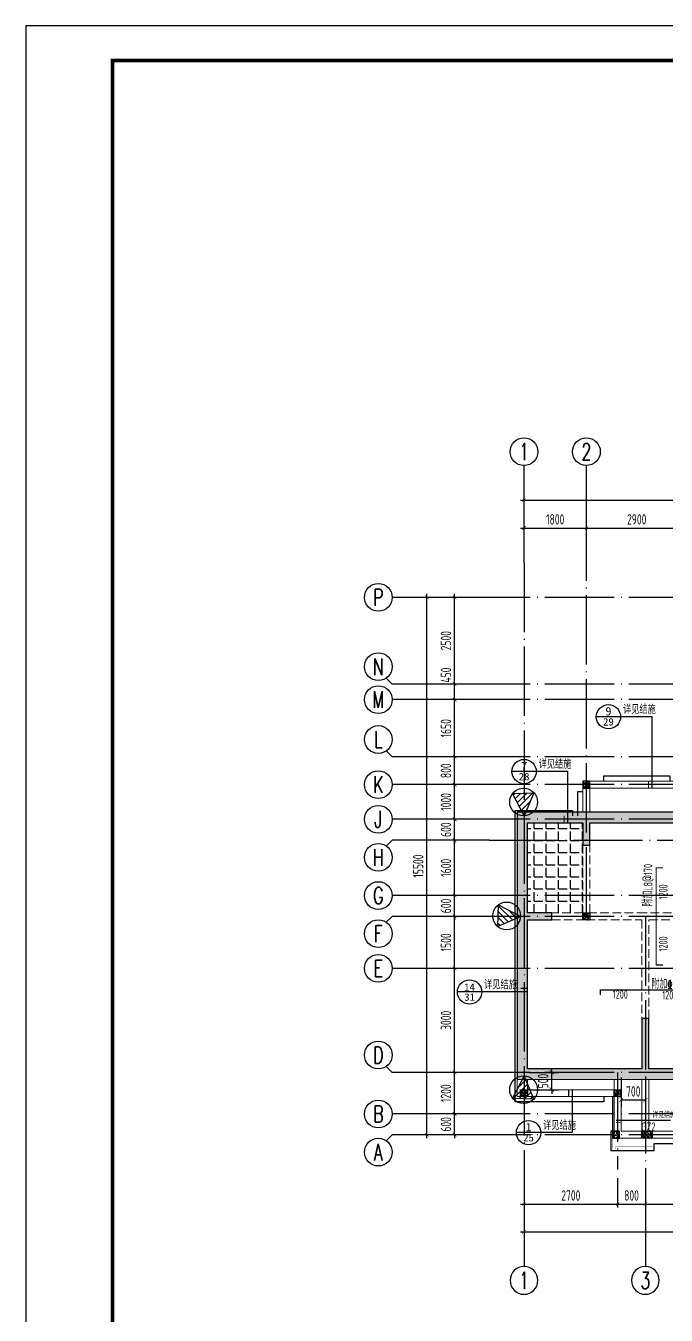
# Model space of a CAD drawing. Extents: x -461650 to 361314, y 245336 to 769729.
# Drawn here: x -27258 to -8794, y 698895 to 736083 of the extents above; entities that cross this region are included whole.
import ezdxf
from ezdxf.enums import TextEntityAlignment as Align

# ---------------------------------------------------------------- set-up
doc = ezdxf.new("R2010")
doc.units = 0
doc.header["$LTSCALE"] = 1000
doc.linetypes.add('DASH', pattern=[0.35, 0.25, -0.1])
doc.linetypes.add('DOTE', pattern=[2.42, 2, -0.2, 0.02, -0.2])
doc.layers.get('0').update_dxf_attribs({"linetype": 'CONTINUOUS'})
doc.layers.get('DEFPOINTS').update_dxf_attribs({"linetype": 'CONTINUOUS'})
for name, color, linetype in [('-TK', 7, 'CONTINUOUS'), ('A-AXIS', 1, 'CONTINUOUS'), ('A-DOTE', 10, 'DOTE'), ('AXIS_NUM', 7, 'CONTINUOUS'), ('DIM_IDEN', 67, 'CONTINUOUS'), ('PUB_TEXT', 2, 'CONTINUOUS'), ('ROOF', 183, 'CONTINUOUS'), ('S-B板填充', 251, 'CONTINUOUS'), ('S-B板配筋', 6, 'CONTINUOUS'), ('S-B板配筋号', 7, 'CONTINUOUS'), ('S-L主梁线', 4, 'DASH'), ('S-Q墙填充', 252, 'CONTINUOUS'), ('S-Q墙实线', 6, 'CONTINUOUS'), ('S-Q墙标注', 3, 'CONTINUOUS'), ('S-X详图标注', 3, 'CONTINUOUS'), ('S-Y一般标注', 3, 'CONTINUOUS'), ('S-构造柱', 212, 'CONTINUOUS'), ('S-构造柱编号', 130, 'CONTINUOUS'), ('看线', 251, 'CONTINUOUS')]:
    doc.layers.add(name, color=color, linetype=linetype)
doc.layers.add('配箍校核', color=34, linetype='CONTINUOUS', plot=False)
doc.styles.add('_TCH_AXIS', font='COMPLEX', dxfattribs={"bigfont": 'GBCBIG'})
doc.styles.add('_TCH_LABEL', font='simhei.ttf')
doc.styles.add('TSSD_Axis', font='complex.shx', dxfattribs={"width": 0.7, "bigfont": 'hztxt.shx'})
doc.styles.add('TSSD_DIMENSION', font='Tssdeng.shx', dxfattribs={"width": 0.7, "bigfont": 'tssdchn.shx'})
doc.styles.add('TSSD_REIN', font='tssdeng.shx', dxfattribs={"width": 0.7, "height": 300, "bigfont": 'tssdchn.shx'})
doc.styles.add('结构文字', font='zstxt.shx', dxfattribs={"width": 0.7, "bigfont": 'zshz.shx'})
doc.dimstyles.new('STRUCK', dxfattribs={"dimtxt": 400, "dimasz": 121, "dimexe": 200, "dimexo": 150, "dimgap": 115, "dimtad": 1, "dimdec": 0, "dimdsep": 46, "dimtxsty": '结构文字', "dimblk": 'ARCHTICK', "dimcen": 400, "dimclrd": 3, "dimclre": 3, "dimclrt": 7, "dimadec": 0, "dimazin": 0, "dimtfac": 1, "dimtdec": 0, "dimtix": 1, "dimtmove": 2, "dimatfit": 3, "dimldrblk": '_DIMX', "dimfxl": 0, "dimtolj": 1, "dimtzin": 0, "dimarcsym": 0})
doc.dimstyles.new('TSSD_100_100', dxfattribs={"dimtxt": 300, "dimasz": 100, "dimexe": 100, "dimexo": 250, "dimgap": 100, "dimtad": 1, "dimdec": 0, "dimzin": 0, "dimdsep": 46, "dimtxsty": 'TSSD_DIMENSION', "dimblk": 'ARCHTICK', "dimcen": 0, "dimdle": 100, "dimclrt": 7, "dimadec": 0, "dimazin": 0, "dimtfac": 1, "dimtdec": 0, "dimtix": 1, "dimtmove": 2, "dimatfit": 3, "dimldrblk": 'ARCHTICK', "dimfxl": 0, "dimtolj": 1, "dimtzin": 0, "dimarcsym": 0})

# ---------------------------------------------------------------- blocks, each defined once
blk = doc.blocks.new('A1')
blk.add_lwpolyline([(0, 59400), (0, 0), (84100, 0), (84100, 59400)], close=True)
at = {"const_width": 100}
blk.add_lwpolyline([(2500, 58400), (2500, 1000), (83100, 1000), (83100, 58400)], close=True, dxfattribs=at)
blk = doc.blocks.new('ts_axno')
at = {"color": 0, "linetype": 'ByBlock', "lineweight": -2}
blk.add_circle((0, 0), 0.5, dxfattribs=at)
at = {"color": 0, "linetype": 'ByBlock', "lineweight": -2, "style": 'TSSD_Axis', "width": 0.7}
blk.add_attdef('A', text='', height=0.6, dxfattribs=at).set_placement((0, 0), align=Align.MIDDLE_CENTER)
blk = doc.blocks.new('_ArchTick')
at = {"color": 0, "linetype": 'ByBlock', "const_width": 0.15}
blk.add_lwpolyline([(-0.5, -0.5), (0.5, 0.5)], dxfattribs=at)
blk = doc.blocks.new('*D1621')
at = {"layer": 'DEFPOINTS', "color": 0}
for p in [(6400, 22100), (4600, 21100), (6400, 21100)]:
    blk.add_point(p, dxfattribs=at)
at = {"layer": 'S-Y一般标注', "color": 0, "lineweight": -2}
for p, q in [((4500, 22100), (6500, 22100)), ((4600, 21350), (4600, 22200)), ((6400, 21350), (6400, 22200))]:
    blk.add_line(p, q, dxfattribs=at)
at = {"layer": 'S-Y一般标注', "color": 0, "lineweight": -2, "xscale": 100, "yscale": 100, "zscale": 100, "rotation": 180}
blk.add_blockref('_ArchTick', (4600, 22100), dxfattribs=at)
at = {"layer": 'S-Y一般标注', "color": 0, "lineweight": -2, "xscale": 100, "yscale": 100, "zscale": 100}
blk.add_blockref('_ArchTick', (6400, 22100), dxfattribs=at)
at = {"layer": 'S-Y一般标注', "color": 7, "insert": (5500, 22350), "char_height": 300, "attachment_point": 5, "style": 'TSSD_DIMENSION'}
blk.add_mtext('\\A1;1800', dxfattribs=at)
blk = doc.blocks.new('*D1622')
at = {"layer": 'DEFPOINTS', "color": 0}
for p in [(9300, 22100), (6400, 21100), (9300, 21100)]:
    blk.add_point(p, dxfattribs=at)
at = {"layer": 'S-Y一般标注', "color": 0, "lineweight": -2}
for p, q in [((6300, 22100), (9400, 22100)), ((6400, 21350), (6400, 22200)), ((9300, 21350), (9300, 22200))]:
    blk.add_line(p, q, dxfattribs=at)
at = {"layer": 'S-Y一般标注', "color": 0, "lineweight": -2, "xscale": 100, "yscale": 100, "zscale": 100, "rotation": 180}
blk.add_blockref('_ArchTick', (6400, 22100), dxfattribs=at)
at = {"layer": 'S-Y一般标注', "color": 0, "lineweight": -2, "xscale": 100, "yscale": 100, "zscale": 100}
blk.add_blockref('_ArchTick', (9300, 22100), dxfattribs=at)
at = {"layer": 'S-Y一般标注', "color": 7, "insert": (7850, 22350), "char_height": 300, "attachment_point": 5, "style": 'TSSD_DIMENSION'}
blk.add_mtext('\\A1;2900', dxfattribs=at)
blk = doc.blocks.new('*D1643')
at = {"layer": 'DEFPOINTS', "color": 0}
for p in [(54600, 22900), (4600, 21100), (54600, 21100)]:
    blk.add_point(p, dxfattribs=at)
at = {"layer": 'S-Y一般标注', "color": 0, "lineweight": -2}
for p, q in [((4500, 22900), (54700, 22900)), ((4600, 21350), (4600, 23000)), ((54600, 21350), (54600, 23000))]:
    blk.add_line(p, q, dxfattribs=at)
at = {"layer": 'S-Y一般标注', "color": 0, "lineweight": -2, "xscale": 100, "yscale": 100, "zscale": 100, "rotation": 180}
blk.add_blockref('_ArchTick', (4600, 22900), dxfattribs=at)
at = {"layer": 'S-Y一般标注', "color": 0, "lineweight": -2, "xscale": 100, "yscale": 100, "zscale": 100}
blk.add_blockref('_ArchTick', (54600, 22900), dxfattribs=at)
at = {"layer": 'S-Y一般标注', "color": 7, "insert": (29600, 23150), "char_height": 300, "attachment_point": 5, "style": 'TSSD_DIMENSION'}
blk.add_mtext('\\A1;50000', dxfattribs=at)
blk = doc.blocks.new('*D1644')
at = {"layer": 'DEFPOINTS', "color": 0}
for p in [(2600, 5200), (3600, 5200), (3600, 4600)]:
    blk.add_point(p, dxfattribs=at)
at = {"layer": 'S-Y一般标注', "color": 0, "lineweight": -2}
for p, q in [((2600, 5200), (2600, 5300)), ((3350, 5200), (2500, 5200)), ((2600, 4600), (2600, 5200)), ((3350, 4600), (2500, 4600)), ((2600, 4600), (2600, 4500))]:
    blk.add_line(p, q, dxfattribs=at)
at = {"layer": 'S-Y一般标注', "color": 0, "lineweight": -2, "xscale": 100, "yscale": 100, "zscale": 100}
for p, rotation in [((2600, 5200), 270), ((2600, 4600), 90)]:
    blk.add_blockref('_ArchTick', p, dxfattribs=dict(at, rotation=rotation))
at = {"layer": 'S-Y一般标注', "color": 7, "insert": (2350, 4900), "char_height": 300, "attachment_point": 5, "rotation": 90, "style": 'TSSD_DIMENSION'}
blk.add_mtext('\\A1;600', dxfattribs=at)
blk = doc.blocks.new('*D1645')
at = {"layer": 'DEFPOINTS', "color": 0}
for p in [(2600, 10900), (3600, 10900), (3600, 9400)]:
    blk.add_point(p, dxfattribs=at)
at = {"layer": 'S-Y一般标注', "color": 0, "lineweight": -2}
for p, q in [((3350, 10900), (2500, 10900)), ((2600, 9300), (2600, 11000)), ((3350, 9400), (2500, 9400))]:
    blk.add_line(p, q, dxfattribs=at)
at = {"layer": 'S-Y一般标注', "color": 0, "lineweight": -2, "xscale": 100, "yscale": 100, "zscale": 100}
for p, rotation in [((2600, 10900), 90), ((2600, 9400), 270)]:
    blk.add_blockref('_ArchTick', p, dxfattribs=dict(at, rotation=rotation))
at = {"layer": 'S-Y一般标注', "color": 7, "insert": (2350, 10150), "char_height": 300, "attachment_point": 5, "rotation": 90, "style": 'TSSD_DIMENSION'}
blk.add_mtext('\\A1;1500', dxfattribs=at)
blk = doc.blocks.new('*D1646')
at = {"layer": 'DEFPOINTS', "color": 0}
for p in [(2600, 11500), (3600, 11500), (3600, 10900)]:
    blk.add_point(p, dxfattribs=at)
at = {"layer": 'S-Y一般标注', "color": 0, "lineweight": -2}
for p, q in [((2600, 11500), (2600, 11600)), ((3350, 11500), (2500, 11500)), ((2600, 10900), (2600, 11500)), ((3350, 10900), (2500, 10900)), ((2600, 10900), (2600, 10800))]:
    blk.add_line(p, q, dxfattribs=at)
at = {"layer": 'S-Y一般标注', "color": 0, "lineweight": -2, "xscale": 100, "yscale": 100, "zscale": 100}
for p, rotation in [((2600, 11500), 270), ((2600, 10900), 90)]:
    blk.add_blockref('_ArchTick', p, dxfattribs=dict(at, rotation=rotation))
at = {"layer": 'S-Y一般标注', "color": 7, "insert": (2350, 11200), "char_height": 300, "attachment_point": 5, "rotation": 90, "style": 'TSSD_DIMENSION'}
blk.add_mtext('\\A1;600', dxfattribs=at)
blk = doc.blocks.new('*D1647')
at = {"layer": 'DEFPOINTS', "color": 0}
for p in [(2600, 13100), (3600, 13100), (3600, 11500)]:
    blk.add_point(p, dxfattribs=at)
at = {"layer": 'S-Y一般标注', "color": 0, "lineweight": -2}
for p, q in [((3350, 13100), (2500, 13100)), ((2600, 11400), (2600, 13200)), ((3350, 11500), (2500, 11500))]:
    blk.add_line(p, q, dxfattribs=at)
at = {"layer": 'S-Y一般标注', "color": 0, "lineweight": -2, "xscale": 100, "yscale": 100, "zscale": 100}
for p, rotation in [((2600, 13100), 90), ((2600, 11500), 270)]:
    blk.add_blockref('_ArchTick', p, dxfattribs=dict(at, rotation=rotation))
at = {"layer": 'S-Y一般标注', "color": 7, "insert": (2350, 12300), "char_height": 300, "attachment_point": 5, "rotation": 90, "style": 'TSSD_DIMENSION'}
blk.add_mtext('\\A1;1600', dxfattribs=at)
blk = doc.blocks.new('*D1648')
at = {"layer": 'DEFPOINTS', "color": 0}
for p in [(2600, 13700), (3600, 13700), (3600, 13100)]:
    blk.add_point(p, dxfattribs=at)
at = {"layer": 'S-Y一般标注', "color": 0, "lineweight": -2}
for p, q in [((2600, 13700), (2600, 13800)), ((3350, 13700), (2500, 13700)), ((2600, 13100), (2600, 13700)), ((3350, 13100), (2500, 13100)), ((2600, 13100), (2600, 13000))]:
    blk.add_line(p, q, dxfattribs=at)
at = {"layer": 'S-Y一般标注', "color": 0, "lineweight": -2, "xscale": 100, "yscale": 100, "zscale": 100}
for p, rotation in [((2600, 13700), 270), ((2600, 13100), 90)]:
    blk.add_blockref('_ArchTick', p, dxfattribs=dict(at, rotation=rotation))
at = {"layer": 'S-Y一般标注', "color": 7, "insert": (2350, 13400), "char_height": 300, "attachment_point": 5, "rotation": 90, "style": 'TSSD_DIMENSION'}
blk.add_mtext('\\A1;600', dxfattribs=at)
blk = doc.blocks.new('*D1649')
at = {"layer": 'DEFPOINTS', "color": 0}
for p in [(2600, 14700), (3600, 14700), (3600, 13700)]:
    blk.add_point(p, dxfattribs=at)
at = {"layer": 'S-Y一般标注', "color": 0, "lineweight": -2}
for p, q in [((3350, 14700), (2500, 14700)), ((2600, 13600), (2600, 14800)), ((3350, 13700), (2500, 13700))]:
    blk.add_line(p, q, dxfattribs=at)
at = {"layer": 'S-Y一般标注', "color": 0, "lineweight": -2, "xscale": 100, "yscale": 100, "zscale": 100}
for p, rotation in [((2600, 14700), 90), ((2600, 13700), 270)]:
    blk.add_blockref('_ArchTick', p, dxfattribs=dict(at, rotation=rotation))
at = {"layer": 'S-Y一般标注', "color": 7, "insert": (2350, 14200), "char_height": 300, "attachment_point": 5, "rotation": 90, "style": 'TSSD_DIMENSION'}
blk.add_mtext('\\A1;1000', dxfattribs=at)
blk = doc.blocks.new('*D1650')
at = {"layer": 'DEFPOINTS', "color": 0}
for p in [(1800, 20100), (3600, 20100), (3600, 4600)]:
    blk.add_point(p, dxfattribs=at)
at = {"layer": 'S-Y一般标注', "color": 0, "lineweight": -2}
for p, q in [((3350, 20100), (1700, 20100)), ((1800, 4500), (1800, 20200)), ((3350, 4600), (1700, 4600))]:
    blk.add_line(p, q, dxfattribs=at)
at = {"layer": 'S-Y一般标注', "color": 0, "lineweight": -2, "xscale": 100, "yscale": 100, "zscale": 100}
for p, rotation in [((1800, 20100), 90), ((1800, 4600), 270)]:
    blk.add_blockref('_ArchTick', p, dxfattribs=dict(at, rotation=rotation))
at = {"layer": 'S-Y一般标注', "color": 7, "insert": (1550, 12350), "char_height": 300, "attachment_point": 5, "rotation": 90, "style": 'TSSD_DIMENSION'}
blk.add_mtext('\\A1;15500', dxfattribs=at)
blk = doc.blocks.new('*D1651')
at = {"layer": 'DEFPOINTS', "color": 0}
for p in [(2600, 15500), (3600, 15500), (3600, 14700)]:
    blk.add_point(p, dxfattribs=at)
at = {"layer": 'S-Y一般标注', "color": 0, "lineweight": -2}
for p, q in [((3350, 15500), (2500, 15500)), ((2600, 14600), (2600, 15600)), ((3350, 14700), (2500, 14700))]:
    blk.add_line(p, q, dxfattribs=at)
at = {"layer": 'S-Y一般标注', "color": 0, "lineweight": -2, "xscale": 100, "yscale": 100, "zscale": 100}
for p, rotation in [((2600, 15500), 90), ((2600, 14700), 270)]:
    blk.add_blockref('_ArchTick', p, dxfattribs=dict(at, rotation=rotation))
at = {"layer": 'S-Y一般标注', "color": 7, "insert": (2350, 15100), "char_height": 300, "attachment_point": 5, "rotation": 90, "style": 'TSSD_DIMENSION'}
blk.add_mtext('\\A1;800', dxfattribs=at)
blk = doc.blocks.new('*D1652')
at = {"layer": 'DEFPOINTS', "color": 0}
for p in [(2600, 17600), (3600, 17600), (3600, 17150)]:
    blk.add_point(p, dxfattribs=at)
at = {"layer": 'S-Y一般标注', "color": 0, "lineweight": -2}
for p, q in [((3350, 17600), (2500, 17600)), ((2600, 17050), (2600, 17700)), ((3350, 17150), (2500, 17150))]:
    blk.add_line(p, q, dxfattribs=at)
at = {"layer": 'S-Y一般标注', "color": 0, "lineweight": -2, "xscale": 100, "yscale": 100, "zscale": 100}
for p, rotation in [((2600, 17600), 90), ((2600, 17150), 270)]:
    blk.add_blockref('_ArchTick', p, dxfattribs=dict(at, rotation=rotation))
at = {"layer": 'S-Y一般标注', "color": 7, "insert": (2350, 17858), "char_height": 300, "attachment_point": 5, "rotation": 90, "style": 'TSSD_DIMENSION'}
blk.add_mtext('\\A1;450', dxfattribs=at)
blk = doc.blocks.new('*D1653')
at = {"layer": 'DEFPOINTS', "color": 0}
for p in [(2600, 20100), (3600, 20100), (3600, 17600)]:
    blk.add_point(p, dxfattribs=at)
at = {"layer": 'S-Y一般标注', "color": 0, "lineweight": -2}
for p, q in [((3350, 20100), (2500, 20100)), ((2600, 17500), (2600, 20200)), ((3350, 17600), (2500, 17600))]:
    blk.add_line(p, q, dxfattribs=at)
at = {"layer": 'S-Y一般标注', "color": 0, "lineweight": -2, "xscale": 100, "yscale": 100, "zscale": 100}
for p, rotation in [((2600, 20100), 90), ((2600, 17600), 270)]:
    blk.add_blockref('_ArchTick', p, dxfattribs=dict(at, rotation=rotation))
at = {"layer": 'S-Y一般标注', "color": 7, "insert": (2350, 18850), "char_height": 300, "attachment_point": 5, "rotation": 90, "style": 'TSSD_DIMENSION'}
blk.add_mtext('\\A1;2500', dxfattribs=at)
blk = doc.blocks.new('*D1654')
at = {"layer": 'DEFPOINTS', "color": 0}
for p in [(2600, 6400), (3600, 6400), (3600, 5200)]:
    blk.add_point(p, dxfattribs=at)
at = {"layer": 'S-Y一般标注', "color": 0, "lineweight": -2}
for p, q in [((3350, 6400), (2500, 6400)), ((2600, 5100), (2600, 6500)), ((3350, 5200), (2500, 5200))]:
    blk.add_line(p, q, dxfattribs=at)
at = {"layer": 'S-Y一般标注', "color": 0, "lineweight": -2, "xscale": 100, "yscale": 100, "zscale": 100}
for p, rotation in [((2600, 6400), 90), ((2600, 5200), 270)]:
    blk.add_blockref('_ArchTick', p, dxfattribs=dict(at, rotation=rotation))
at = {"layer": 'S-Y一般标注', "color": 7, "insert": (2350, 5800), "char_height": 300, "attachment_point": 5, "rotation": 90, "style": 'TSSD_DIMENSION'}
blk.add_mtext('\\A1;1200', dxfattribs=at)
blk = doc.blocks.new('*D1655')
at = {"layer": 'DEFPOINTS', "color": 0}
for p in [(2600, 9400), (3600, 9400), (3600, 6400)]:
    blk.add_point(p, dxfattribs=at)
at = {"layer": 'S-Y一般标注', "color": 0, "lineweight": -2}
for p, q in [((3350, 9400), (2500, 9400)), ((2600, 6300), (2600, 9500)), ((3350, 6400), (2500, 6400))]:
    blk.add_line(p, q, dxfattribs=at)
at = {"layer": 'S-Y一般标注', "color": 0, "lineweight": -2, "xscale": 100, "yscale": 100, "zscale": 100}
for p, rotation in [((2600, 9400), 90), ((2600, 6400), 270)]:
    blk.add_blockref('_ArchTick', p, dxfattribs=dict(at, rotation=rotation))
at = {"layer": 'S-Y一般标注', "color": 7, "insert": (2350, 7900), "char_height": 300, "attachment_point": 5, "rotation": 90, "style": 'TSSD_DIMENSION'}
blk.add_mtext('\\A1;3000', dxfattribs=at)
blk = doc.blocks.new('*D1660')
at = {"layer": 'DEFPOINTS', "color": 0}
for p in [(7300, 3600), (8100, 3600), (8100, 2600)]:
    blk.add_point(p, dxfattribs=at)
at = {"layer": 'S-Y一般标注', "color": 0, "lineweight": -2}
for p, q in [((7300, 3350), (7300, 2500)), ((8100, 3350), (8100, 2500)), ((7200, 2600), (8200, 2600))]:
    blk.add_line(p, q, dxfattribs=at)
at = {"layer": 'S-Y一般标注', "color": 0, "lineweight": -2, "xscale": 100, "yscale": 100, "zscale": 100, "rotation": 180}
blk.add_blockref('_ArchTick', (7300, 2600), dxfattribs=at)
at = {"layer": 'S-Y一般标注', "color": 0, "lineweight": -2, "xscale": 100, "yscale": 100, "zscale": 100}
blk.add_blockref('_ArchTick', (8100, 2600), dxfattribs=at)
at = {"layer": 'S-Y一般标注', "color": 7, "insert": (7700, 2850), "char_height": 300, "attachment_point": 5, "style": 'TSSD_DIMENSION'}
blk.add_mtext('\\A1;800', dxfattribs=at)
blk = doc.blocks.new('*D1661')
at = {"layer": 'DEFPOINTS', "color": 0}
for p in [(8100, 3600), (13900, 3600), (13900, 2600)]:
    blk.add_point(p, dxfattribs=at)
at = {"layer": 'S-Y一般标注', "color": 0, "lineweight": -2}
for p, q in [((8100, 3350), (8100, 2500)), ((13900, 3350), (13900, 2500)), ((8000, 2600), (14000, 2600))]:
    blk.add_line(p, q, dxfattribs=at)
at = {"layer": 'S-Y一般标注', "color": 0, "lineweight": -2, "xscale": 100, "yscale": 100, "zscale": 100, "rotation": 180}
blk.add_blockref('_ArchTick', (8100, 2600), dxfattribs=at)
at = {"layer": 'S-Y一般标注', "color": 0, "lineweight": -2, "xscale": 100, "yscale": 100, "zscale": 100}
blk.add_blockref('_ArchTick', (13900, 2600), dxfattribs=at)
at = {"layer": 'S-Y一般标注', "color": 7, "insert": (11000, 2850), "char_height": 300, "attachment_point": 5, "style": 'TSSD_DIMENSION'}
blk.add_mtext('\\A1;5800', dxfattribs=at)
blk = doc.blocks.new('*D1672')
at = {"layer": 'DEFPOINTS', "color": 0}
for p in [(4600, 3600), (54600, 3600), (54600, 1800)]:
    blk.add_point(p, dxfattribs=at)
at = {"layer": 'S-Y一般标注', "color": 0, "lineweight": -2}
for p, q in [((4600, 3350), (4600, 1700)), ((54600, 3350), (54600, 1700)), ((4500, 1800), (54700, 1800))]:
    blk.add_line(p, q, dxfattribs=at)
at = {"layer": 'S-Y一般标注', "color": 0, "lineweight": -2, "xscale": 100, "yscale": 100, "zscale": 100, "rotation": 180}
blk.add_blockref('_ArchTick', (4600, 1800), dxfattribs=at)
at = {"layer": 'S-Y一般标注', "color": 0, "lineweight": -2, "xscale": 100, "yscale": 100, "zscale": 100}
blk.add_blockref('_ArchTick', (54600, 1800), dxfattribs=at)
at = {"layer": 'S-Y一般标注', "color": 7, "insert": (29600, 2050), "char_height": 300, "attachment_point": 5, "style": 'TSSD_DIMENSION'}
blk.add_mtext('\\A1;50000', dxfattribs=at)
blk = doc.blocks.new('*D1674')
at = {"layer": 'DEFPOINTS', "color": 0}
for p in [(4600, 3600), (7300, 3600), (7300, 2600)]:
    blk.add_point(p, dxfattribs=at)
at = {"layer": 'S-Y一般标注', "color": 0, "lineweight": -2}
for p, q in [((4600, 3350), (4600, 2500)), ((7300, 3350), (7300, 2500)), ((4500, 2600), (7400, 2600))]:
    blk.add_line(p, q, dxfattribs=at)
at = {"layer": 'S-Y一般标注', "color": 0, "lineweight": -2, "xscale": 100, "yscale": 100, "zscale": 100, "rotation": 180}
blk.add_blockref('_ArchTick', (4600, 2600), dxfattribs=at)
at = {"layer": 'S-Y一般标注', "color": 0, "lineweight": -2, "xscale": 100, "yscale": 100, "zscale": 100}
blk.add_blockref('_ArchTick', (7300, 2600), dxfattribs=at)
at = {"layer": 'S-Y一般标注', "color": 7, "insert": (5950, 2850), "char_height": 300, "attachment_point": 5, "style": 'TSSD_DIMENSION'}
blk.add_mtext('\\A1;2700', dxfattribs=at)
blk = doc.blocks.new('*D1690')
at = {"layer": 'DEFPOINTS', "color": 0}
for p in [(2600, 17150), (3600, 17150), (3600, 15500)]:
    blk.add_point(p, dxfattribs=at)
at = {"layer": 'S-Y一般标注', "color": 0, "lineweight": -2}
for p, q in [((3350, 17150), (2500, 17150)), ((2600, 15400), (2600, 17250)), ((3350, 15500), (2500, 15500))]:
    blk.add_line(p, q, dxfattribs=at)
at = {"layer": 'S-Y一般标注', "color": 0, "lineweight": -2, "xscale": 100, "yscale": 100, "zscale": 100}
for p, rotation in [((2600, 17150), 90), ((2600, 15500), 270)]:
    blk.add_blockref('_ArchTick', p, dxfattribs=dict(at, rotation=rotation))
at = {"layer": 'S-Y一般标注', "color": 7, "insert": (2350, 16325), "char_height": 300, "attachment_point": 5, "rotation": 90, "style": 'TSSD_DIMENSION'}
blk.add_mtext('\\A1;1650', dxfattribs=at)
blk = doc.blocks.new('20210803.08135812')
at = {"color": 30, "const_width": 8}
blk.add_lwpolyline([(2800, 500), (2800, 200), (2900, 200), (2900, 250), (3950, 250), (3950, 500)], dxfattribs=at)
at = {"layer": '看线', "color": 202, "ltscale": 0.5}
for points in [[(2550, 10800), (2550, 10950), (4450, 10950), (4450, 10800)], [(1800, 9800), (1800, 10500), (1950, 10500)], [(2800, 1700), (2800, 700)], [(4000, 350), (8600, 350)]]:
    blk.add_lwpolyline(points, dxfattribs=at)
at = {"layer": '看线', "color": 201}
for points in [[(2550, 1700), (2550, 1550), (0, 1550), (0, 9950), (1650, 9950), (1650, 9800)], [(2800, 700), (2750, 700), (2750, 150), (4000, 150), (4000, 350)]]:
    blk.add_lwpolyline(points, dxfattribs=at)
blk = doc.blocks.new('20210807.15313460')
at = {"layer": 'S-Q墙填充', "ltscale": 0.5}
h = blk.add_hatch(dxfattribs=at)
h.set_pattern_fill('ARMORED', color=252, scale=30, style=0)
h.set_pattern_definition([(50, (11951.9, 28771.39), (215.17805, -18.82564), [22.5, -247.5]), (355, (11951.9, 28771.4), (-41.6254, 225.65764), [18, -198]), (100.4514, (11969.82, 28769.82), (173.5528, 206.83186), [19.12206, -210.34263]), (46.1842, (11951.9, 28831.4), (320.1723, -49.6557), [33.75, -371.25]), (96.6356, (11978.57, 28827.25), (280.3988, 292.2354), [28.6831, -315.5139]), (351.1842, (11951.9, 28831.4), (280.3986, 292.2356), [27, -297]), (21, (11981.9, 28816.39), (179.07212, -120.78567), [22.5, -247.5]), (326, (11981.9, 28816.4), (72.9946, 217.545), [18, -198]), (71.4514, (11996.82, 28806.32), (252.0668, 96.75915), [19.12206, -210.34263]), (37.5, (11951.89, 28771.39), (3.647957, 99.868156), [0, -195.6, 0, -201, 0, -198.75]), (7.5, (11951.89, 28771.39), (78.92086, 118.32351), [0, -114.6, 0, -191.1, 0, -75.75]), (327.5, (11884.99, 28771.39), (160.14673, -6.76646), [0, -75, 0, -234, 0, -310.5]), (317.5, (11855, 28771.39), (174.95585, 30.0315), [0, -97.5, 0, -155.4, 0, -220.5]), (45, (11951.9, 28771.39), (-106.06602, 106.06602), [])])
h.paths.add_polyline_path([(111216, 66240), (109616, 66240), (109216, 66240), (106316, 66240), (105866, 66240), (104966, 66240), (104516, 66240), (103016, 66240), (103016, 67040), (103016, 68040), (102366, 68040), (100716, 68038), (100116, 68041), (100115, 68290), (96916, 68290), (96916, 68040), (96316, 68040), (94716, 68040), (94016, 68040), (94016, 67040), (94016, 66240), (81316, 66240), (80866, 66240), (79966, 66240), (79516, 66240), (78016, 66240), (78016, 67040), (78016, 68040), (77366, 68040), (75715, 68040), (75116, 68040), (75116, 68290), (71916, 68290), (71916, 68040), (71316, 68040), (69716, 68040), (69016, 68040), (69016, 67040), (69016, 66240), (60816, 66240), (60816, 63240), (60816, 60640), (60816, 58540), (63616, 58540), (70116, 58539), (70116, 57340), (71166, 57340), (73516, 57340), (75866, 57340), (76916, 57340), (76916, 58440), (82516, 58440), (83416, 58440), (86016, 58440), (88616, 58440), (89516, 58440), (95116, 58440), (95116, 57440), (96166, 57440), (98516, 57440), (100866, 57440), (101916, 57440), (101916, 58540), (107516, 58540), (108416, 58540), (111216, 58540)])
h.paths.add_polyline_path([(64616, 58840), (64616, 60290), (64416, 60290), (64416, 58840), (63616, 58840), (61116, 58840), (61116, 60640), (61116, 63140), (61816, 63140), (61816, 63340), (61116, 63340), (61116, 65940), (61516, 65940), (62416, 65940), (62716, 65940), (62716, 65290), (62916, 65290), (62916, 65940), (65616, 65940), (65616, 63140), (65816, 63140), (65816, 65940), (66166, 65940), (67066, 65940), (67416, 65940), (67416, 65140), (67616, 65140), (67616, 65940), (69316, 65940), (69316, 67040), (69316, 67740), (69716, 67740), (71316, 67740), (72016, 67740), (72016, 66540), (72216, 66540), (72216, 67840), (72216, 67990), (74816, 67990), (74816, 67840), (74816, 66540), (75016, 66540), (75016, 67740), (75715, 67740), (77366, 67740), (77716, 67740), (77716, 67040), (77716, 65940), (79416, 65940), (79416, 65140), (79616, 65140), (79616, 65940), (79966, 65940), (80866, 65940), (81216, 65940), (81216, 63140), (81416, 63140), (81416, 65940), (84116, 65940), (84116, 63140), (84316, 63140), (84316, 65940), (84616, 65940), (85616, 65940), (85916, 65940), (85916, 65940), (86116, 65940), (86116, 65940), (86416, 65940), (87416, 65940), (87716, 65940), (87716, 63139), (87916, 63139), (87916, 65940), (90616, 65940), (90616, 63140), (90816, 63140), (90816, 65940), (91166, 65940), (92066, 65940), (92416, 65940), (92416, 65140), (92616, 65140), (92616, 65940), (94316, 65940), (94316, 67040), (94316, 67740), (94716, 67740), (96316, 67740), (97016, 67740), (97016, 66540), (97216, 66540), (97216, 67990), (99816, 67990), (99816, 66540), (100016, 66540), (100016, 67740), (100716, 67740), (102366, 67740), (102716, 67740), (102716, 67040), (102716, 65940), (104416, 65940), (104416, 65140), (104616, 65140), (104616, 65940), (104966, 65940), (105866, 65940), (106216, 65940), (106216, 63140), (106416, 63140), (106416, 65940), (109116, 65940), (109116, 65290), (109316, 65290), (109316, 65940), (109616, 65940), (110516, 65940), (110916, 65940), (110916, 63340), (110216, 63340), (110216, 63140), (110916, 63140), (110916, 60640), (110916, 58840), (108416, 58840), (107616, 58840), (107616, 60290), (107416, 60290), (107416, 58840), (101916, 58840), (101916, 59090), (101616, 59090), (101616, 58740), (101616, 57740), (100866, 57740), (98516, 57740), (96166, 57740), (95416, 57740), (95416, 58740), (95416, 59090), (95116, 59090), (95116, 58740), (89616, 58740), (89616, 60290), (89416, 60290), (89416, 58740), (88616, 58740), (86016, 58740), (83416, 58740), (82616, 58740), (82616, 60290), (82416, 60290), (82416, 58740), (76916, 58739), (76916, 59090), (76616, 59090), (76616, 58739), (76616, 57640), (75866, 57640), (73516, 57640), (71166, 57640), (70416, 57640), (70416, 58739), (70416, 59090), (70116, 59090), (70116, 58839)], flags=16)
at = {"layer": 'S-L主梁线', "linetype": 'ByBlock', "lineweight": 18}
for p, q in [((62716, 67140), (62716, 66240)), ((65716, 67140), (62716, 67140)), ((62916, 66940), (65616, 66940)), ((62916, 66240), (62916, 66940)), ((60816, 58540), (60816, 58040)), ((61116, 58540), (61116, 58240)), ((63616, 58540), (63616, 56840)), ((63816, 57040), (63816, 58540)), ((64416, 58540), (64416, 57040)), ((64616, 57040), (64616, 58540)), ((60816, 58040), (63616, 58040)), ((61116, 58240), (63616, 58240)), ((64416, 57040), (63816, 57040)), ((70116, 57040), (64616, 57040)), ((63616, 56840), (64516, 56840)), ((64516, 56840), (70416, 56840))]:
    blk.add_line(p, q, dxfattribs=at)
at = {"layer": 'S-L主梁线', "linetype": 'DASH', "lineweight": 18}
for p, q in [((62716, 65290), (62716, 63340)), ((62916, 63340), (62916, 65290)), ((62716, 63340), (61816, 63340)), ((64516, 63340), (62916, 63340)), ((65616, 63340), (64516, 63340)), ((61816, 63140), (62816, 63140)), ((62816, 63140), (64416, 63140)), ((64416, 63140), (64416, 60290)), ((64616, 63140), (65616, 63140)), ((64616, 60290), (64616, 63140))]:
    blk.add_line(p, q, dxfattribs=at)
at = {"layer": 'S-Q墙实线'}
for points in [[(69016, 66240), (60816, 66240), (60816, 58540), (70116, 58539)], [(70116, 58839), (64616, 58840), (64616, 60290), (64416, 60290), (64416, 58840), (63716, 58840), (63616, 58840), (61116, 58840), (61116, 63140), (61816, 63140), (61816, 63340), (61116, 63340), (61116, 65940), (62716, 65940), (62716, 65290), (62916, 65290), (62916, 65940), (65616, 65940)]]:
    blk.add_lwpolyline(points, dxfattribs=at)
blk = doc.blocks.new('20210730.02141516')
at = {"layer": 'S-构造柱'}
h = blk.add_hatch(dxfattribs=at)
h.set_pattern_fill('ARMORED', color=256, scale=15, angle=-90, style=0)
h.set_pattern_definition([(320, (-154189.41, 3278673.45), (-9.4128202, -107.5890274), [11.25, -123.75]), (265, (-154189.41, 3278673.45), (112.82882, 20.8127), [9, -99]), (10.4514, (-154190.19, 3278664.49), (103.4159313, -86.7764073), [9.5610285, -105.1713168]), (316.1842, (-154159.41, 3278673.45), (-24.827852, -160.0861573), [16.875, -185.625]), (6.6356, (-154161.48, 3278660.11), (146.117681, -140.199406), [14.341543, -157.75695]), (261.1842, (-154159.41, 3278673.45), (146.11779, -140.199292), [13.5, -148.5]), (291, (-154166.91, 3278658.45), (-60.3928336, -89.5360578), [11.25, -123.75]), (236, (-154166.91, 3278658.45), (108.7725068, -36.4972998), [9, -99]), (341.4514, (-154171.94, 3278650.99), (48.3795745, -126.0333943), [9.5610285, -105.1713168]), (307.5, (-154189.41, 3278673.454), (49.93407807, -1.8239783), [0, -97.8, 0, -100.5, 0, -99.375]), (277.5, (-154189.41, 3278673.454), (59.1617568, -39.4604306), [0, -57.3, 0, -95.55, 0, -37.875]), (237.5, (-154189.41, 3278706.904), (-3.38323076, -80.07336543), [0, -37.5, 0, -117, 0, -155.25]), (227.5, (-154189.41, 3278721.904), (15.0157473, -87.4779254), [0, -48.75, 0, -77.7, 0, -110.25]), (315, (-154189.41, 3278673.454), (53.0330086, 53.0330086), [])])
h.paths.add_polyline_path([(200, 200), (200, 0), (0, 0), (0, 200)])
blk.add_lwpolyline([(200, 200), (200, 0), (0, 0), (0, 200)], close=True, dxfattribs=at)
blk = doc.blocks.new('20210809.18224761')
at = {"layer": 'S-构造柱'}
h = blk.add_hatch(dxfattribs=at)
h.set_pattern_fill('ARMORED', color=256, scale=15, angle=-90, style=0)
h.set_pattern_definition([(320, (-154189.41, 3278673.45), (-9.4128202, -107.5890274), [11.25, -123.75]), (265, (-154189.41, 3278673.45), (112.82882, 20.8127), [9, -99]), (10.4514, (-154190.19, 3278664.49), (103.4159313, -86.7764073), [9.5610285, -105.1713168]), (316.1842, (-154159.41, 3278673.45), (-24.827852, -160.0861573), [16.875, -185.625]), (6.6356, (-154161.48, 3278660.11), (146.117681, -140.199406), [14.341543, -157.75695]), (261.1842, (-154159.41, 3278673.45), (146.11779, -140.199292), [13.5, -148.5]), (291, (-154166.91, 3278658.45), (-60.3928336, -89.5360578), [11.25, -123.75]), (236, (-154166.91, 3278658.45), (108.7725068, -36.4972998), [9, -99]), (341.4514, (-154171.94, 3278650.99), (48.3795745, -126.0333943), [9.5610285, -105.1713168]), (307.5, (-154189.41, 3278673.454), (49.93407807, -1.8239783), [0, -97.8, 0, -100.5, 0, -99.375]), (277.5, (-154189.41, 3278673.454), (59.1617568, -39.4604306), [0, -57.3, 0, -95.55, 0, -37.875]), (237.5, (-154189.41, 3278706.904), (-3.38323076, -80.07336543), [0, -37.5, 0, -117, 0, -155.25]), (227.5, (-154189.41, 3278721.904), (15.0157473, -87.4779254), [0, -48.75, 0, -77.7, 0, -110.25]), (315, (-154189.41, 3278673.454), (53.0330086, 53.0330086), [])])
h.paths.add_polyline_path([(300, 200), (300, 0), (0, 0), (0, 200)])
blk.add_lwpolyline([(300, 200), (300, 0), (0, 0), (0, 200)], close=True, dxfattribs=at)
blk = doc.blocks.new('20210809.18235135')
at = {"layer": '配箍校核'}
blk.add_blockref('20210809.18224761', (12, 0), dxfattribs=at)
at = {"layer": 'S-构造柱编号', "color": 2, "linetype": 'ByBlock', "style": 'TSSD_REIN', "width": 0.65}
blk.add_text('GZ2', height=250, dxfattribs=at).set_placement((0, 206, 0))
blk = doc.blocks.new('20210809.18285270')
at = {"layer": 'ROOF', "xscale": -1}
blk.add_blockref('20210730.02141516', (2000, 10100), dxfattribs=at)
at = {"layer": 'ROOF'}
blk.add_blockref('20210730.02141516', (1800, 6300), dxfattribs=at)
at = {"layer": 'ROOF', "rotation": 359.9999999538236}
for p in [(0, 1200), (2700, 1200)]:
    blk.add_blockref('20210730.02141516', p, dxfattribs=at)
at = {"layer": 'ROOF', "xscale": -1, "rotation": 4.61764226855621e-08}
blk.add_blockref('20210730.02141516', (2850, 0), dxfattribs=at)
at = {"layer": '配箍校核'}
blk.add_blockref('20210809.18235135', (3488, 0), dxfattribs=at)
blk = doc.blocks.new('*D442')
at = {"layer": 'DEFPOINTS', "color": 0}
for p in [(-211959, 202189), (-211259, 202189), (-211959, 201389)]:
    blk.add_point(p, dxfattribs=at)
at = {"layer": 'S-Q墙标注', "color": 3, "lineweight": -2}
for p, q in [((-211959, 202039), (-211959, 201189)), ((-211259, 202039), (-211259, 201189)), ((-211259, 201389), (-211959, 201389))]:
    blk.add_line(p, q, dxfattribs=at)
at = {"layer": 'S-Q墙标注', "color": 3, "lineweight": -2, "xscale": 121, "yscale": 121, "zscale": 121, "rotation": 180}
blk.add_blockref('_ArchTick', (-211959, 201389), dxfattribs=at)
at = {"layer": 'S-Q墙标注', "color": 3, "lineweight": -2, "xscale": 121, "yscale": 121, "zscale": 121}
blk.add_blockref('_ArchTick', (-211259, 201389), dxfattribs=at)
at = {"layer": 'S-Q墙标注', "color": 7, "insert": (-211609, 201639), "char_height": 300, "attachment_point": 5, "style": 'TSSD_REIN'}
blk.add_mtext('\\A1;700', dxfattribs=at)
blk = doc.blocks.new('_DIMX')
blk.add_line((-150, 0), (150, 0))
at = {"const_width": 50}
blk.add_lwpolyline([(-70, -70), (70, 70)], dxfattribs=at)
blk = doc.blocks.new('*D443')
at = {"layer": 'DEFPOINTS', "color": 0}
for p in [(-214759, 202189), (-213959, 202189), (-214759, 201689)]:
    blk.add_point(p, dxfattribs=at)
at = {"layer": 'S-Q墙标注', "color": 3, "lineweight": -2}
for p, q in [((-213959, 202189), (-213959, 202310)), ((-214609, 202189), (-213759, 202189)), ((-213959, 201689), (-213959, 202189)), ((-214609, 201689), (-213759, 201689)), ((-213959, 201689), (-213959, 201568))]:
    blk.add_line(p, q, dxfattribs=at)
at = {"layer": 'S-Q墙标注', "color": 3, "lineweight": -2, "xscale": 121, "yscale": 121, "zscale": 121}
for p, rotation in [((-213959, 202189), 270), ((-213959, 201689), 90)]:
    blk.add_blockref('_ArchTick', p, dxfattribs=dict(at, rotation=rotation))
at = {"layer": 'S-Q墙标注', "color": 7, "insert": (-214209, 201939), "char_height": 300, "attachment_point": 5, "rotation": 90, "style": 'TSSD_REIN'}
blk.add_mtext('\\A1;500', dxfattribs=at)
blk = doc.blocks.new('20210810.07371259')
at = {"layer": 'DIM_IDEN'}
for p, q in [((5101, 14161), (4401, 14161)), ((6010, 14161), (5101, 14161)), ((6010, 12105), (6010, 14161)), ((2669, 12581), (1969, 12581)), ((3578, 12581), (2669, 12581)), ((3578, 11105), (3578, 12581)), ((1096, 6223), (396, 6223)), ((1690, 6223), (1096, 6223)), ((2416, 6223), (1690, 6223)), ((3706, 3405), (3706, 2166)), ((4973, 2530), (5420, 2530)), ((5420, 2530), (6536, 2530)), ((2797, 2166), (2097, 2166)), ((3706, 2166), (2797, 2166))]:
    blk.add_line(p, q, dxfattribs=at)
for points, const_width in [([(5905, 12105), (5905, 12305)], 35), ([(3473, 11105), (3473, 11305)], 35), ([(2416, 6328), (2216, 6328)], 35), ([(3601, 3405), (3601, 3205)], 35), ([(4973, 2455), (5116, 2455)], 25)]:
    blk.add_lwpolyline(points, dxfattribs=dict(at, const_width=const_width))
for centre in [(4751, 14161), (2319, 12581), (746, 6223), (2447, 2166)]:
    blk.add_circle(centre, 350, dxfattribs=at)
at = {"layer": 'PUB_TEXT', "style": '_TCH_AXIS'}
for height, p in [(236.3, (5171, 14245)), (236.3, (2739, 12665)), (236.3, (1166, 6306)), (168.8, (6015, 2589)), (236.3, (2867, 2249))]:
    blk.add_text('详见结施', height=height, dxfattribs=at).set_placement(p)
at = {"layer": 'PUB_TEXT', "style": '_TCH_LABEL'}
for s, height, width, p, p2 in [('9', 242, 1.011364, (4663, 14200), (4839, 14200)), ('29', 211.6, 1.022989, (4595, 13909), (4906, 13909)), ('7', 241, 1.053254, (2228, 12620), (2410, 12620)), ('28', 212.3, 1.011364, (2164, 12328), (2473, 12328)), ('14', 210.8, 1.034884, (589, 6263), (903, 6263)), ('31', 212.3, 1.011364, (592, 5970), (901, 5970)), ('1', 241, 1.034884, (2357, 2205), (2537, 2205)), ('25', 212.7, 1.00565, (2293, 1913), (2601, 1913))]:
    blk.add_text(s, height=height, dxfattribs=dict(at, width=width)).set_placement(p, p2, align=Align.FIT)
blk = doc.blocks.new('20210824.17574258')
at = {"layer": 'S-B板配筋', "lineweight": 35, "const_width": 35}
for points in [[(74803, -105824), (74603, -105824), (74603, -103024), (74803, -103024)], [(72993, -106697), (72993, -106547), (75593, -106547), (75593, -106697)]]:
    blk.add_lwpolyline(points, dxfattribs=at)
at = {"layer": 'S-B板配筋号', "style": 'TSSD_REIN', "width": 0.7}
for s, p in [('附加L8@170', (74243, -103526)), ('1200', (74683, -103718)), ('1200', (74683, -105219))]:
    blk.add_text(s, height=250, rotation=450, dxfattribs=at).set_placement(p, align=Align.TOP_CENTER)
at = {"layer": 'S-B板配筋号', "color": 1, "style": 'TSSD_REIN', "width": 0.7}
blk.add_text('附加%%1328@170', height=250, dxfattribs=at).set_placement((74469, -106507))
at = {"layer": 'S-B板配筋号', "style": 'TSSD_REIN', "width": 0.7}
for p in [(73569, -106550), (74997, -106572)]:
    blk.add_text('1200', height=250, dxfattribs=at).set_placement(p, align=Align.TOP_CENTER)
blk = doc.blocks.new('20210726.16350016')
at = {"layer": 'A-AXIS'}
for p, q in [((4600, 21100), (4600, 23900)), ((6400, 21100), (6400, 23900)), ((3600, 20100), (800, 20100)), ((800, 17600), (628.4, 17771.7)), ((3600, 17600), (800, 17600)), ((3600, 17150), (800, 17150)), ((800, 15500), (628.4, 15671.7)), ((3600, 15500), (800, 15500)), ((3600, 14700), (800, 14700)), ((3600, 13700), (800, 13700)), ((800, 13100.3), (628.4, 12928.7)), ((3600, 13100.3), (800, 13100.3)), ((3600, 11500), (800, 11500)), ((800, 10900), (628.4, 10728.4)), ((3600, 10900), (800, 10900)), ((3600, 9400), (800, 9400)), ((800, 6400), (628.4, 6571.7)), ((3600, 6400), (800, 6400)), ((3600, 5200), (800, 5200)), ((800, 4600), (628.4, 4428.4)), ((3600, 4600), (800, 4600)), ((4600, 3600), (4600, 800)), ((8100, 3600), (8100, 800))]:
    blk.add_line(p, q, dxfattribs=at)
at = {"layer": 'A-DOTE'}
for p, q in [((4600, 21100), (4600, 3600)), ((6400, 10900), (6400, 21100)), ((55600, 20100), (3600, 20100)), ((55600, 17600), (3600, 17600)), ((55600, 17150), (3600, 17150)), ((55600, 15500), (3600, 15500)), ((55600, 14700), (3600, 14700)), ((55600, 13700), (3600, 13700)), ((3600, 13100.3), (55600, 13100.3)), ((55600, 11500), (3600, 11500)), ((55600, 10900), (3600, 10900)), ((8100, 10900), (8100, 3600)), ((55600, 9400), (3600, 9400)), ((55600, 6400), (3600, 6400)), ((7300, 6400), (7300, 3600)), ((55600, 5200), (3600, 5200)), ((55600, 4600), (3600, 4600))]:
    blk.add_line(p, q, dxfattribs=at)
at = {"layer": 'A-AXIS'}
ref = blk.add_blockref('ts_axno', (4600, 24300), dxfattribs=dict(at, xscale=800, yscale=800, zscale=800))
ref.add_attrib('1', '1', dxfattribs={"layer": 'AXIS_NUM', "height": 480, "style": 'TSSD_Axis', "width": 0.7}).set_placement((4600, 24300), align=Align.MIDDLE_CENTER)
ref = blk.add_blockref('ts_axno', (6400, 24300), dxfattribs=dict(at, xscale=800, yscale=800, zscale=800))
ref.add_attrib('2', '2', dxfattribs={"layer": 'AXIS_NUM', "height": 480, "style": 'TSSD_Axis', "width": 0.7}).set_placement((6400, 24300), align=Align.MIDDLE_CENTER)
ref = blk.add_blockref('ts_axno', (400, 20100), dxfattribs=dict(at, xscale=800, yscale=800, zscale=800))
ref.add_attrib('G', 'P', dxfattribs={"layer": 'AXIS_NUM', "height": 480, "style": 'TSSD_Axis', "width": 0.7}).set_placement((400, 20100), align=Align.MIDDLE_CENTER)
ref = blk.add_blockref('ts_axno', (400, 18100), dxfattribs=dict(at, xscale=800, yscale=800, zscale=800))
ref.add_attrib('G', 'N', dxfattribs={"layer": 'AXIS_NUM', "height": 480, "style": 'TSSD_Axis', "width": 0.7}).set_placement((400, 18100), align=Align.MIDDLE_CENTER)
ref = blk.add_blockref('ts_axno', (400, 17150), dxfattribs=dict(at, xscale=800, yscale=800, zscale=800))
ref.add_attrib('G', 'M', dxfattribs={"layer": 'AXIS_NUM', "height": 480, "style": 'TSSD_Axis', "width": 0.7}).set_placement((400, 17150), align=Align.MIDDLE_CENTER)
ref = blk.add_blockref('ts_axno', (400, 16000), dxfattribs=dict(at, xscale=800, yscale=800, zscale=800))
ref.add_attrib('G', 'L', dxfattribs={"layer": 'AXIS_NUM', "height": 480, "style": 'TSSD_Axis', "width": 0.7}).set_placement((400, 16000), align=Align.MIDDLE_CENTER)
ref = blk.add_blockref('ts_axno', (400, 14700), dxfattribs=dict(at, xscale=800, yscale=800, zscale=800))
ref.add_attrib('G', 'K', dxfattribs={"layer": 'AXIS_NUM', "height": 480, "style": 'TSSD_Axis', "width": 0.7}).set_placement((400, 14700), align=Align.MIDDLE_CENTER)
ref = blk.add_blockref('ts_axno', (400, 13700), dxfattribs=dict(at, xscale=800, yscale=800, zscale=800))
ref.add_attrib('G', 'J', dxfattribs={"layer": 'AXIS_NUM', "height": 480, "style": 'TSSD_Axis', "width": 0.7}).set_placement((400, 13700), align=Align.MIDDLE_CENTER)
ref = blk.add_blockref('ts_axno', (400, 12600.3), dxfattribs=dict(at, xscale=800, yscale=800, zscale=800))
ref.add_attrib('C', 'H', dxfattribs={"layer": 'AXIS_NUM', "height": 480, "style": 'TSSD_Axis', "width": 0.7}).set_placement((400, 12600.3), align=Align.MIDDLE_CENTER)
ref = blk.add_blockref('ts_axno', (400, 11500), dxfattribs=dict(at, xscale=800, yscale=800, zscale=800))
ref.add_attrib('D', 'G', dxfattribs={"layer": 'AXIS_NUM', "height": 480, "style": 'TSSD_Axis', "width": 0.7}).set_placement((400, 11500), align=Align.MIDDLE_CENTER)
ref = blk.add_blockref('ts_axno', (400, 10400), dxfattribs=dict(at, xscale=800, yscale=800, zscale=800))
ref.add_attrib('C', 'F', dxfattribs={"layer": 'AXIS_NUM', "height": 480, "style": 'TSSD_Axis', "width": 0.7}).set_placement((400, 10400), align=Align.MIDDLE_CENTER)
ref = blk.add_blockref('ts_axno', (400, 9400), dxfattribs=dict(at, xscale=800, yscale=800, zscale=800))
ref.add_attrib('B', 'E', dxfattribs={"layer": 'AXIS_NUM', "height": 480, "style": 'TSSD_Axis', "width": 0.7}).set_placement((400, 9400), align=Align.MIDDLE_CENTER)
ref = blk.add_blockref('ts_axno', (400, 6900), dxfattribs=dict(at, xscale=800, yscale=800, zscale=800, rotation=180))
ref.add_attrib('C', 'D', dxfattribs={"layer": 'AXIS_NUM', "height": 480, "style": 'TSSD_Axis', "width": 0.7}).set_placement((400, 6900), align=Align.MIDDLE_CENTER)
ref = blk.add_blockref('ts_axno', (400, 5200), dxfattribs=dict(at, xscale=800, yscale=800, zscale=800))
ref.add_attrib('A', 'B', dxfattribs={"layer": 'AXIS_NUM', "height": 480, "style": 'TSSD_Axis', "width": 0.7}).set_placement((400, 5200), align=Align.MIDDLE_CENTER)
ref = blk.add_blockref('ts_axno', (400, 4100), dxfattribs=dict(at, xscale=800, yscale=800, zscale=800))
ref.add_attrib('F', 'A', dxfattribs={"layer": 'AXIS_NUM', "height": 480, "style": 'TSSD_Axis', "width": 0.7}).set_placement((400, 4100), align=Align.MIDDLE_CENTER)
ref = blk.add_blockref('ts_axno', (4600, 400), dxfattribs=dict(at, xscale=-800, yscale=800, zscale=800, rotation=180))
ref.add_attrib('1', '1', dxfattribs={"layer": 'AXIS_NUM', "height": 480, "style": 'TSSD_Axis', "width": 0.7}).set_placement((4600, 400), align=Align.MIDDLE_CENTER)
ref = blk.add_blockref('ts_axno', (8100, 400), dxfattribs=dict(at, xscale=-800, yscale=800, zscale=800, rotation=180))
ref.add_attrib('2', '3', dxfattribs={"layer": 'AXIS_NUM', "height": 480, "style": 'TSSD_Axis', "width": 0.7}).set_placement((8100, 400), align=Align.MIDDLE_CENTER)
at = {"layer": 'S-Y一般标注'}
for base, p1, p2, picture, middle in [((54600, 22900), (4600, 21100), (54600, 21100), '*D1643', (29600, 23150)), ((6400, 22100), (4600, 21100), (6400, 21100), '*D1621', (5500, 22350)), ((9300, 22100), (6400, 21100), (9300, 21100), '*D1622', (7850, 22350)), ((54600, 1800), (4600, 3600), (54600, 3600), '*D1672', (29600, 2050)), ((7300, 2600), (4600, 3600), (7300, 3600), '*D1674', (5950, 2850)), ((8100, 2600), (7300, 3600), (8100, 3600), '*D1660', (7700, 2850)), ((13900, 2600), (8100, 3600), (13900, 3600), '*D1661', (11000, 2850))]:
    dim = blk.add_linear_dim(base=base, p1=p1, p2=p2, dimstyle='TSSD_100_100', dxfattribs=at)
    dim.commit()
    dim.dimension.update_dxf_attribs({"geometry": picture, "text_midpoint": middle})
for base, p1, p2, picture, middle in [((1800, 20100), (3600, 4600), (3600, 20100), '*D1650', (1550, 12350)), ((2600, 20100), (3600, 17600), (3600, 20100), '*D1653', (2350, 18850)), ((2600, 17150), (3600, 15500), (3600, 17150), '*D1690', (2350, 16325)), ((2600, 15500), (3600, 14700), (3600, 15500), '*D1651', (2350, 15100)), ((2600, 14700), (3600, 13700), (3600, 14700), '*D1649', (2350, 14200)), ((2600, 13700), (3600, 13100.3), (3600, 13700), '*D1648', (2350, 13400.2)), ((2600, 13100.3), (3600, 11500), (3600, 13100.3), '*D1647', (2350, 12300.2)), ((2600, 11500), (3600, 10900), (3600, 11500), '*D1646', (2350, 11200)), ((2600, 10900), (3600, 9400), (3600, 10900), '*D1645', (2350, 10150)), ((2600, 9400), (3600, 6400), (3600, 9400), '*D1655', (2350, 7900)), ((2600, 6400), (3600, 5200), (3600, 6400), '*D1654', (2350, 5800)), ((2600, 5200), (3600, 4600), (3600, 5200), '*D1644', (2350, 4900))]:
    dim = blk.add_linear_dim(base=base, p1=p1, p2=p2, angle=90, dimstyle='TSSD_100_100', dxfattribs=at)
    dim.commit()
    dim.dimension.update_dxf_attribs({"geometry": picture, "text_midpoint": middle})
dim = blk.add_linear_dim(base=(2600, 17600), p1=(3600, 17150), p2=(3600, 17600), angle=90, dimstyle='TSSD_100_100', dxfattribs=at)
dim.commit()
dim.dimension.update_dxf_attribs({"geometry": '*D1652', "text_midpoint": (2350, 17858.1), "dimtype": 160})
blk = doc.blocks.new('20210810.19131159')
at = {"layer": 'S-Q墙标注'}
for base, p1, p2, angle, picture, middle in [((88507.3, 55273.8), (87707.3, 54773.8), (87707.3, 55273.8), 90, '*D443', (88257.3, 55023.8)), ((90507.3, 54473.8), (91207.3, 55273.8), (90507.3, 55273.8), 180, '*D442', (90857.3, 54723.8))]:
    dim = blk.add_linear_dim(base=base, p1=p1, p2=p2, angle=angle, dimstyle='STRUCK', override={"dimtxt": 300, "dimgap": 100, "dimtxsty": 'TSSD_REIN'}, dxfattribs=at)
    dim.commit()
    dim.dimension.update_dxf_attribs({"geometry": picture, "text_midpoint": middle, "insert": (302465.9, -146915)})

msp = doc.modelspace()

# ---------------------------------------------------------------- hatches: boundary and pattern name
at = {"layer": 'S-B板填充'}
h = msp.add_hatch(dxfattribs=at)
h.set_pattern_fill('ANGLE', color=252, scale=50, style=0)
h.set_pattern_definition([(0, (84840.13, 564854.46), (0, 349.25), [254, -95.25]), (90, (84840.13, 564854.46), (-349.25, 2e-14), [254, -95.25])])
h.paths.add_polyline_path([(-12793.81, 713098.33), (-11193.8, 713098.33), (-11193.8, 710498.33), (-12793.81, 710498.33)])
at = {"layer": 'S-X详图标注'}
h = msp.add_hatch(dxfattribs=at)
h.set_pattern_fill('METAL', color=256, scale=30, style=0)
h.set_pattern_definition([(45, (165133.2, 289104.52), (-84.852814, 84.852814), [])])
h.paths.add_polyline_path([(-12893.83, 713298.25), (-13224.41, 713941.2), (-12605.63, 713961.28)])
h = msp.add_hatch(dxfattribs=at)
h.set_pattern_fill('METAL', color=256, scale=30, angle=-90, style=0)
h.set_pattern_definition([(315, (-224747.31, 598862.89), (84.852814, 84.852814), [])])
h.paths.add_polyline_path([(-12993.82, 710398.33), (-13636.77, 710728.91), (-13656.85, 710110.13)])
h = msp.add_hatch(dxfattribs=at)
h.set_pattern_fill('METAL', color=256, scale=30, style=0)
h.set_pattern_definition([(45, (98641.61, 494044.92), (-84.852814, 84.852814), [])])
h.paths.add_polyline_path([(-12893.83, 705798.4), (-13224.41, 705155.46), (-12605.63, 705135.38)])

# ---------------------------------------------------------------- linework, layer by layer
for points in [[(-12893.83, 713298.25), (-13224.41, 713941.2), (-12605.63, 713961.28), (-12893.83, 713298.25)], [(-12993.82, 710398.33), (-13636.77, 710728.91), (-13656.85, 710110.13), (-12993.82, 710398.33)], [(-12893.83, 705798.4), (-13224.41, 705155.46), (-12605.63, 705135.38), (-12893.83, 705798.4)]]:
    msp.add_lwpolyline(points, dxfattribs=at)
for centre in [(-12906.81, 713698.04), (-13393.61, 710411.3), (-12906.81, 705398.62)]:
    msp.add_circle(centre, 400, dxfattribs=at)

# ---------------------------------------------------------------- block references
at = {"layer": '-TK'}
msp.add_blockref('A1', (-27258.09, 676683.4), dxfattribs=at)
msp.add_blockref('20210803.08135812', (-13143.83, 703498.33))
at = {"layer": 'A-DOTE'}
msp.add_blockref('20210726.16350016', (-17493.83, 699498.28), dxfattribs=at)
at = {"layer": 'PUB_TEXT'}
msp.add_blockref('20210810.07371259', (-15209.72, 701993.7), dxfattribs=at)
at = {"layer": 'S-B板配筋'}
msp.add_blockref('20210824.17574258', (-83686.44, 814822.39), dxfattribs=at)
at = {"layer": 'S-Q墙填充'}
msp.add_blockref('20210807.15313460', (-73909.47, 647158.76), dxfattribs=at)
at = {"layer": 'S-Q墙标注'}
msp.add_blockref('20210810.19131159', (-100601.15, 650624.52), dxfattribs=at)
at = {"layer": '配箍校核'}
msp.add_blockref('20210809.18285270', (-12993.85, 703998.16), dxfattribs=at)

doc.saveas('drawing.dxf')
